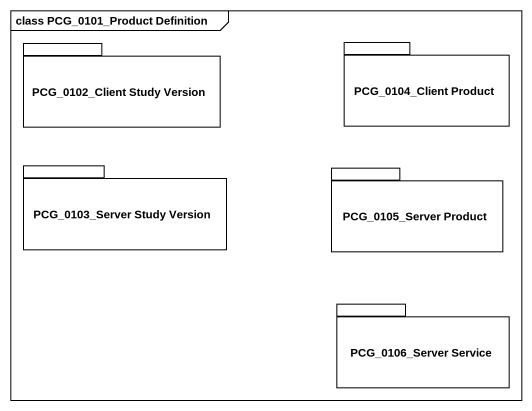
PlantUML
@startuml
mainframe class PCG_0101_Product Definition
package "PCG_0102_Client Study Version" as PCG_0102_Client_Study {
}
package "PCG_0104_Client Product" as PCG_0104_Client_Product {
}
package "PCG_0103_Server Study Version" as PCG_0103_Server_Study {
}
package "PCG_0105_Server Product" as PCG_0105_Server_Product {
}
package "PCG_0106_Server Service" as PCG_0106_Server_Service {
}
@enduml
